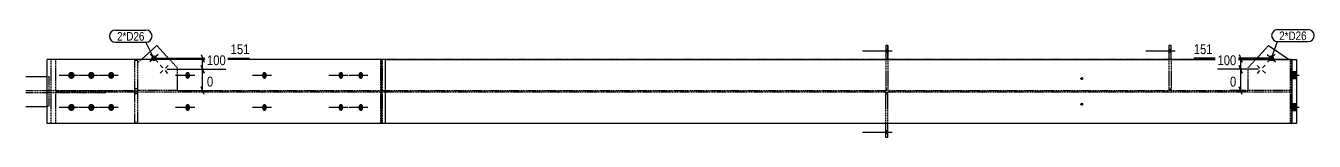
# Model space of a CAD drawing. Header units: millimetres. Extents: x 13 to 49489, y 13 to 3079.
# Drawn here: x 24996 to 31001, y 48 to 552 of the extents above; entities that cross this region are included whole.
import ezdxf

# ---------------------------------------------------------------- set-up
doc = ezdxf.new("R2010")
doc.units = ezdxf.units.MM
doc.linetypes.add('DXK_LINE_DOT2', pattern=[3.9198, 1.9599, -1.9599])
for name, color, linetype in [('MÅLSÆTNING', 7, 'Continuous'), ('STÅL', 7, 'Continuous'), ('TEKST', 7, 'Continuous')]:
    doc.layers.add(name, color=color, linetype=linetype)
doc.styles.add('Arial Narrow', font='ARIALN.TTF', dxfattribs={"height": 0.2})

msp = doc.modelspace()

# ---------------------------------------------------------------- hatches: boundary and pattern name
at = {"layer": 'STÅL', "linetype": 'Continuous'}
for points in [[(25601.9, 408.6, -1), (25584.3, 427.7, -1)], [(29013.9, 446), (29013.9, 460), (29003.9, 460), (29003.9, 446)], [(29013.9, 446), (29013.9, 460), (29003.9, 460), (29003.9, 446)], [(30333.9, 446), (30333.9, 460), (30323.9, 460), (30323.9, 446)], [(30333.9, 446), (30333.9, 460), (30323.9, 460), (30323.9, 446)], [(30810.6, 427.7, -1), (30793, 408.6, -1)], [(25223.8, 338), (25223.4, 334.6), (25222.4, 331.3), (25220.8, 328.3), (25218.6, 325.7), (25216, 323.7), (25213, 322.3), (25209.8, 321.6), (25206.6, 321.6), (25203.4, 322.3), (25200.4, 323.7), (25197.8, 325.7), (25195.6, 328.3), (25194, 331.3), (25193, 334.6), (25192.7, 338), (25193, 341.4), (25194, 344.7), (25195.6, 347.7), (25197.8, 350.3), (25200.4, 352.3), (25203.4, 353.7), (25206.6, 354.4), (25209.8, 354.4), (25213, 353.7), (25216, 352.3), (25218.6, 350.3), (25220.8, 347.7), (25222.4, 344.7), (25223.4, 341.4)], [(25315.9, 338), (25315.6, 334.6), (25314.6, 331.3), (25313, 328.3), (25311, 325.7), (25308.4, 323.7), (25305.6, 322.3), (25302.5, 321.6), (25299.4, 321.6), (25296.4, 322.3), (25293.5, 323.7), (25291, 325.7), (25288.9, 328.3), (25287.4, 331.3), (25286.4, 334.6), (25286.1, 338), (25286.4, 341.4), (25287.4, 344.7), (25288.9, 347.7), (25291, 350.3), (25293.5, 352.3), (25296.4, 353.7), (25299.4, 354.4), (25302.5, 354.4), (25305.6, 353.7), (25308.4, 352.3), (25311, 350.3), (25313, 347.7), (25314.6, 344.7), (25315.6, 341.4)], [(25407.8, 338), (25407.5, 334.6), (25406.6, 331.3), (25405.1, 328.3), (25403.2, 325.7), (25400.8, 323.7), (25398.1, 322.3), (25395.2, 321.6), (25392.3, 321.6), (25389.4, 322.3), (25386.7, 323.7), (25384.3, 325.7), (25382.4, 328.3), (25380.9, 331.3), (25380, 334.6), (25379.7, 338), (25380, 341.4), (25380.9, 344.7), (25382.4, 347.7), (25384.3, 350.3), (25386.7, 352.3), (25389.4, 353.7), (25392.3, 354.4), (25395.2, 354.4), (25398.1, 353.7), (25400.8, 352.3), (25403.2, 350.3), (25405.1, 347.7), (25406.6, 344.7), (25407.5, 341.4)], [(25761.2, 338), (25760.9, 334.6), (25760.2, 331.3), (25759.1, 328.3), (25757.6, 325.7), (25755.7, 323.7), (25753.6, 322.3), (25751.4, 321.6), (25749.1, 321.6), (25746.9, 322.3), (25744.8, 323.7), (25742.9, 325.7), (25741.4, 328.3), (25740.3, 331.3), (25739.6, 334.6), (25739.3, 338), (25739.6, 341.4), (25740.3, 344.7), (25741.4, 347.7), (25742.9, 350.3), (25744.8, 352.3), (25746.9, 353.7), (25749.1, 354.4), (25751.4, 354.4), (25753.6, 353.7), (25755.7, 352.3), (25757.6, 350.3), (25759.1, 347.7), (25760.2, 344.7), (25760.9, 341.4)], [(26119, 338), (26118.8, 334.6), (26118, 331.3), (26116.9, 328.3), (26115.4, 325.7), (26113.5, 323.7), (26111.4, 322.3), (26109.2, 321.6), (26106.9, 321.6), (26104.7, 322.3), (26102.6, 323.7), (26100.7, 325.7), (26099.2, 328.3), (26098.1, 331.3), (26097.4, 334.6), (26097.1, 338), (26097.4, 341.4), (26098.1, 344.7), (26099.2, 347.7), (26100.7, 350.3), (26102.6, 352.3), (26104.7, 353.7), (26106.9, 354.4), (26109.2, 354.4), (26111.4, 353.7), (26113.5, 352.3), (26115.4, 350.3), (26116.9, 347.7), (26118, 344.7), (26118.8, 341.4)], [(26475.5, 338), (26475.2, 334.6), (26474.5, 331.3), (26473.4, 328.3), (26471.9, 325.7), (26470, 323.7), (26467.9, 322.3), (26465.7, 321.6), (26463.4, 321.6), (26461.2, 322.3), (26459.1, 323.7), (26457.2, 325.7), (26455.7, 328.3), (26454.6, 331.3), (26453.9, 334.6), (26453.6, 338), (26453.9, 341.4), (26454.6, 344.7), (26455.7, 347.7), (26457.2, 350.3), (26459.1, 352.3), (26461.2, 353.7), (26463.4, 354.4), (26465.7, 354.4), (26467.9, 353.7), (26470, 352.3), (26471.9, 350.3), (26473.4, 347.7), (26474.5, 344.7), (26475.2, 341.4)], [(26568.2, 338), (26568, 334.6), (26567.3, 331.3), (26566.2, 328.3), (26564.6, 325.7), (26562.8, 323.7), (26560.7, 322.3), (26558.5, 321.6), (26556.2, 321.6), (26553.9, 322.3), (26551.8, 323.7), (26550, 325.7), (26548.5, 328.3), (26547.3, 331.3), (26546.6, 334.6), (26546.4, 338), (26546.6, 341.4), (26547.3, 344.7), (26548.5, 347.7), (26550, 350.3), (26551.8, 352.3), (26553.9, 353.7), (26556.2, 354.4), (26558.5, 354.4), (26560.7, 353.7), (26562.8, 352.3), (26564.6, 350.3), (26566.2, 347.7), (26567.3, 344.7), (26568, 341.4)], [(29912.2, 323), (29912.3, 324.5), (29912.8, 325.8), (29913.5, 327.1), (29914.4, 328.2), (29915.6, 329.1), (29916.8, 329.7), (29918.2, 330), (29919.6, 330), (29921, 329.7), (29922.3, 329.1), (29923.4, 328.2), (29924.4, 327.1), (29925.1, 325.8), (29925.5, 324.5), (29925.6, 323), (29925.5, 321.5), (29925.1, 320.2), (29924.4, 318.9), (29923.4, 317.8), (29922.3, 316.9), (29921, 316.3), (29919.6, 316), (29918.2, 316), (29916.8, 316.3), (29915.6, 316.9), (29914.4, 317.8), (29913.5, 318.9), (29912.8, 320.2), (29912.3, 321.5)], [(30918.9, 321.5), (30918.9, 354.5), (30893.9, 354.5), (30893.9, 321.5)], [(30918.9, 321.5), (30918.9, 354.5), (30893.9, 354.5), (30893.9, 321.5)], [(25223.8, 188), (25223.4, 184.6), (25222.4, 181.3), (25220.8, 178.3), (25218.6, 175.7), (25216, 173.7), (25213, 172.3), (25209.8, 171.6), (25206.6, 171.6), (25203.4, 172.3), (25200.4, 173.7), (25197.8, 175.7), (25195.6, 178.3), (25194, 181.3), (25193, 184.6), (25192.7, 188), (25193, 191.4), (25194, 194.7), (25195.6, 197.7), (25197.8, 200.3), (25200.4, 202.3), (25203.4, 203.7), (25206.6, 204.4), (25209.8, 204.4), (25213, 203.7), (25216, 202.3), (25218.6, 200.3), (25220.8, 197.7), (25222.4, 194.7), (25223.4, 191.4)], [(25315.9, 188), (25315.6, 184.6), (25314.6, 181.3), (25313, 178.3), (25311, 175.7), (25308.4, 173.7), (25305.6, 172.3), (25302.5, 171.6), (25299.4, 171.6), (25296.4, 172.3), (25293.5, 173.7), (25291, 175.7), (25288.9, 178.3), (25287.4, 181.3), (25286.4, 184.6), (25286.1, 188), (25286.4, 191.4), (25287.4, 194.7), (25288.9, 197.7), (25291, 200.3), (25293.5, 202.3), (25296.4, 203.7), (25299.4, 204.4), (25302.5, 204.4), (25305.6, 203.7), (25308.4, 202.3), (25311, 200.3), (25313, 197.7), (25314.6, 194.7), (25315.6, 191.4)], [(25407.8, 188), (25407.5, 184.6), (25406.6, 181.3), (25405.1, 178.3), (25403.2, 175.7), (25400.8, 173.7), (25398.1, 172.3), (25395.2, 171.6), (25392.3, 171.6), (25389.4, 172.3), (25386.7, 173.7), (25384.3, 175.7), (25382.4, 178.3), (25380.9, 181.3), (25380, 184.6), (25379.7, 188), (25380, 191.4), (25380.9, 194.7), (25382.4, 197.7), (25384.3, 200.3), (25386.7, 202.3), (25389.4, 203.7), (25392.3, 204.4), (25395.2, 204.4), (25398.1, 203.7), (25400.8, 202.3), (25403.2, 200.3), (25405.1, 197.7), (25406.6, 194.7), (25407.5, 191.4)], [(25761.2, 188), (25760.9, 184.6), (25760.2, 181.3), (25759.1, 178.3), (25757.6, 175.7), (25755.7, 173.7), (25753.6, 172.3), (25751.4, 171.6), (25749.1, 171.6), (25746.9, 172.3), (25744.8, 173.7), (25742.9, 175.7), (25741.4, 178.3), (25740.3, 181.3), (25739.6, 184.6), (25739.3, 188), (25739.6, 191.4), (25740.3, 194.7), (25741.4, 197.7), (25742.9, 200.3), (25744.8, 202.3), (25746.9, 203.7), (25749.1, 204.4), (25751.4, 204.4), (25753.6, 203.7), (25755.7, 202.3), (25757.6, 200.3), (25759.1, 197.7), (25760.2, 194.7), (25760.9, 191.4)], [(26119, 188), (26118.8, 184.6), (26118, 181.3), (26116.9, 178.3), (26115.4, 175.7), (26113.5, 173.7), (26111.4, 172.3), (26109.2, 171.6), (26106.9, 171.6), (26104.7, 172.3), (26102.6, 173.7), (26100.7, 175.7), (26099.2, 178.3), (26098.1, 181.3), (26097.4, 184.6), (26097.1, 188), (26097.4, 191.4), (26098.1, 194.7), (26099.2, 197.7), (26100.7, 200.3), (26102.6, 202.3), (26104.7, 203.7), (26106.9, 204.4), (26109.2, 204.4), (26111.4, 203.7), (26113.5, 202.3), (26115.4, 200.3), (26116.9, 197.7), (26118, 194.7), (26118.8, 191.4)], [(26475.5, 188), (26475.2, 184.6), (26474.5, 181.3), (26473.4, 178.3), (26471.9, 175.7), (26470, 173.7), (26467.9, 172.3), (26465.7, 171.6), (26463.4, 171.6), (26461.2, 172.3), (26459.1, 173.7), (26457.2, 175.7), (26455.7, 178.3), (26454.6, 181.3), (26453.9, 184.6), (26453.6, 188), (26453.9, 191.4), (26454.6, 194.7), (26455.7, 197.7), (26457.2, 200.3), (26459.1, 202.3), (26461.2, 203.7), (26463.4, 204.4), (26465.7, 204.4), (26467.9, 203.7), (26470, 202.3), (26471.9, 200.3), (26473.4, 197.7), (26474.5, 194.7), (26475.2, 191.4)], [(26568.2, 188), (26568, 184.6), (26567.3, 181.3), (26566.2, 178.3), (26564.6, 175.7), (26562.8, 173.7), (26560.7, 172.3), (26558.5, 171.6), (26556.2, 171.6), (26553.9, 172.3), (26551.8, 173.7), (26550, 175.7), (26548.5, 178.3), (26547.3, 181.3), (26546.6, 184.6), (26546.4, 188), (26546.6, 191.4), (26547.3, 194.7), (26548.5, 197.7), (26550, 200.3), (26551.8, 202.3), (26553.9, 203.7), (26556.2, 204.4), (26558.5, 204.4), (26560.7, 203.7), (26562.8, 202.3), (26564.6, 200.3), (26566.2, 197.7), (26567.3, 194.7), (26568, 191.4)], [(29912.2, 203), (29912.3, 204.5), (29912.8, 205.8), (29913.5, 207.1), (29914.4, 208.2), (29915.6, 209.1), (29916.8, 209.7), (29918.2, 210), (29919.6, 210), (29921, 209.7), (29922.3, 209.1), (29923.4, 208.2), (29924.4, 207.1), (29925.1, 205.8), (29925.5, 204.5), (29925.6, 203), (29925.5, 201.5), (29925.1, 200.2), (29924.4, 198.9), (29923.4, 197.8), (29922.3, 196.9), (29921, 196.3), (29919.6, 196), (29918.2, 196), (29916.8, 196.3), (29915.6, 196.9), (29914.4, 197.8), (29913.5, 198.9), (29912.8, 200.2), (29912.3, 201.5)], [(30918.9, 171.5), (30918.9, 204.5), (30893.9, 204.5), (30893.9, 171.5)], [(30918.9, 171.5), (30918.9, 204.5), (30893.9, 204.5), (30893.9, 171.5)], [(29003.9, 80), (29003.9, 66), (29013.9, 66), (29013.9, 80)], [(29003.9, 80), (29003.9, 66), (29013.9, 66), (29013.9, 80)]]:
    msp.add_hatch(color=96, dxfattribs=at).paths.add_polyline_path(points)

# ---------------------------------------------------------------- linework, layer by layer
at = {"layer": 'MÅLSÆTNING', "color": 7, "linetype": 'Continuous'}
for p, q in [((25812.5, 436.2), (25826.9, 400.2)), ((30651.4, 436.2), (30665.8, 400.2)), ((25605.1, 418.2), (26038.2, 418.2)), ((25652.4, 366.6), (25927.8, 366.6)), ((25652.4, 366.6), (25927.8, 366.6)), ((25826.9, 348.6), (25812.5, 384.6)), ((25812.5, 384.6), (25826.9, 348.6)), ((25819.7, 366.6), (25819.7, 418.2)), ((25819.7, 267), (25819.7, 366.6)), ((30789.8, 418.2), (30440, 418.2)), ((30742.4, 366.6), (30550.4, 366.6)), ((30742.4, 366.6), (30550.4, 366.6)), ((30665.8, 348.6), (30651.4, 384.6)), ((30651.4, 384.6), (30665.8, 348.6)), ((30658.6, 366.6), (30658.6, 418.2)), ((30658.6, 267), (30658.6, 366.6)), ((25712.9, 267), (25869.3, 267)), ((25826.9, 249), (25812.5, 285)), ((30681.9, 267), (30608.9, 267)), ((30665.8, 249), (30651.4, 285))]:
    msp.add_line(p, q, dxfattribs=at)
at = {"layer": 'STÅL', "color": 4, "linetype": 'Continuous'}
for p, q in [((25606.2, 477.8), (25535.1, 413)), ((25665.7, 413), (25606.2, 477.8)), ((29003.9, 478), (29003.9, 413)), ((29003.9, 478), (29013.9, 478)), ((29013.9, 413), (29013.9, 478)), ((30323.9, 478), (30323.9, 413)), ((30333.9, 478), (30323.9, 478)), ((30333.9, 413), (30333.9, 478)), ((30788.6, 477.8), (30729.1, 413)), ((30788.6, 477.8), (30885, 413)), ((29003.9, 48), (29003.9, 113)), ((29013.9, 48), (29013.9, 113)), ((29013.9, 48), (29003.9, 48))]:
    msp.add_line(p, q, dxfattribs=at)
at = {"layer": 'STÅL', "color": 96, "linetype": 'Continuous'}
for p, q in [((25612.2, 435.7), (25573.9, 400.6)), ((25610.7, 399), (25575.5, 437.3)), ((28896.4, 453), (29033.9, 453)), ((28896.4, 453), (29033.9, 453)), ((29003.9, 460), (29013.9, 460)), ((29003.9, 460), (29013.9, 460)), ((29003.9, 446), (29013.9, 446)), ((29003.9, 446), (29013.9, 446)), ((30216.4, 453), (30353.9, 453)), ((30216.4, 453), (30353.9, 453)), ((30323.9, 460), (30333.9, 460)), ((30323.9, 460), (30333.9, 460)), ((30323.9, 446), (30333.9, 446)), ((30323.9, 446), (30333.9, 446)), ((30782.6, 435.7), (30820.9, 400.6)), ((30819.3, 437.3), (30784.2, 399)), ((25621.3, 349), (25634, 360.7)), ((25622.8, 385.7), (25634.6, 373)), ((25659.6, 384.2), (25646.8, 372.5)), ((30735.3, 384.2), (30748, 372.5)), ((30772, 385.7), (30760.3, 373)), ((30773.6, 349), (30760.8, 360.7)), ((25241.2, 338), (25152, 338)), ((25333.9, 338), (25244.8, 338)), ((25426.7, 338), (25337.6, 338)), ((25658, 347.5), (25646.3, 360.2)), ((25783.2, 338), (25694.1, 338)), ((26141, 338), (26051.9, 338)), ((26497.5, 338), (26408.4, 338)), ((26590.3, 338), (26501.1, 338)), ((29909.7, 323), (29918.9, 323)), ((30736.8, 347.5), (30748.5, 360.2)), ((30918.9, 354.5), (30893.9, 354.5)), ((30918.9, 354.5), (30893.9, 354.5)), ((30931.4, 338), (30893.9, 338)), ((30931.4, 338), (30893.9, 338)), ((30918.9, 321.5), (30893.9, 321.5)), ((30918.9, 321.5), (30893.9, 321.5)), ((25241.2, 188), (25152, 188)), ((25333.9, 188), (25244.8, 188)), ((25426.7, 188), (25337.6, 188)), ((25783.2, 188), (25694.1, 188)), ((26141, 188), (26051.9, 188)), ((26497.5, 188), (26408.4, 188)), ((26590.3, 188), (26501.1, 188)), ((29909.7, 203), (29918.9, 203)), ((30918.9, 204.5), (30893.9, 204.5)), ((30918.9, 204.5), (30893.9, 204.5)), ((30931.4, 188), (30893.9, 188)), ((30931.4, 188), (30893.9, 188)), ((30918.9, 171.5), (30893.9, 171.5)), ((30918.9, 171.5), (30893.9, 171.5)), ((28896.4, 73), (29033.9, 73)), ((28896.4, 73), (29033.9, 73)), ((29003.9, 80), (29013.9, 80)), ((29003.9, 80), (29013.9, 80)), ((29003.9, 66), (29013.9, 66)), ((29003.9, 66), (29013.9, 66))]:
    msp.add_line(p, q, dxfattribs=at)
at = {"layer": 'STÅL', "color": 30, "linetype": 'DXK_LINE_DOT2'}
for p, q in [((29013.9, 478), (29003.9, 478)), ((29013.9, 478), (29013.9, 413)), ((25517.4, 407), (25502.4, 407)), ((25502.4, 407), (25502.4, 267)), ((25517.4, 267), (25517.4, 407)), ((25535.1, 413), (25517.5, 397)), ((25517.5, 267), (25517.5, 397)), ((25665.7, 413), (25700.9, 374.7)), ((25700.9, 374.7), (25700.9, 267)), ((29003.9, 413), (29003.9, 267)), ((29013.9, 413), (29013.9, 267)), ((30323.9, 413), (30323.9, 267)), ((30333.9, 413), (30333.9, 267)), ((30729.1, 413), (30693.9, 374.7)), ((30693.9, 267), (30693.9, 374.7)), ((30885, 413), (30893.9, 407)), ((25517.4, 275), (25502.4, 275)), ((25502.4, 267), (25517.4, 267)), ((25502.4, 259), (25502.4, 119)), ((25517.4, 259), (25502.4, 259)), ((25517.4, 251), (25502.4, 251)), ((25517.4, 119), (25517.4, 259)), ((25700.9, 267), (25517.5, 267)), ((29003.9, 275), (29013.9, 275)), ((29013.9, 267), (29003.9, 267)), ((29003.9, 113), (29003.9, 259)), ((29003.9, 259), (29013.9, 259)), ((29003.9, 251), (29013.9, 251)), ((29013.9, 113), (29013.9, 259)), ((30323.9, 275), (30333.9, 275)), ((30333.9, 267), (30323.9, 267)), ((30893.9, 267), (30693.9, 267)), ((25502.4, 119), (25517.4, 119))]:
    msp.add_line(p, q, dxfattribs=at)
at = {"layer": 'STÅL', "color": 2, "linetype": 'Continuous'}
for p, q in [((25095.6, 113), (25095.6, 413)), ((26653.4, 413), (25095.6, 413)), ((26672.1, 413), (26653.4, 413)), ((26653.4, 113), (26653.4, 413)), ((26672.1, 113), (26672.1, 413)), ((26672.1, 413), (30897.5, 413)), ((30897.5, 413), (30918.9, 413)), ((30897.5, 413), (30897.5, 113)), ((30918.9, 413), (30918.9, 113)), ((24995.6, 333), (25095.6, 333)), ((24995.6, 193), (25095.6, 193)), ((26672.1, 113), (25095.6, 113)), ((30897.5, 113), (26672.1, 113)), ((30918.9, 113), (30897.5, 113))]:
    msp.add_line(p, q, dxfattribs=at)
at = {"layer": 'STÅL', "color": 7, "linetype": 'DXK_LINE_DOT2'}
for p, q in [((25114.3, 113), (25114.3, 413)), ((26650.9, 413), (25136.4, 413)), ((25136.4, 113), (25136.4, 413)), ((26672.1, 413), (26650.9, 413)), ((26650.9, 113), (26650.9, 413)), ((26657.9, 113), (26657.9, 413)), ((30893.9, 413), (26672.1, 413)), ((30890.5, 113), (30890.5, 413)), ((30893.9, 413), (30897.5, 413)), ((30893.9, 113), (30893.9, 413)), ((25095.6, 333), (25103, 333)), ((25103, 333), (25103, 193)), ((24995.6, 268), (25368.9, 268)), ((24995.6, 258), (25368.9, 258)), ((25136.4, 267), (25502.4, 267)), ((29003.9, 259), (25136.4, 259)), ((25368.9, 258), (25368.9, 268)), ((25517.4, 267), (25517.5, 267)), ((25700.9, 267), (29003.9, 267)), ((26637.4, 259), (26637.4, 267)), ((29013.9, 267), (30323.9, 267)), ((30893.9, 259), (29013.9, 259)), ((30333.9, 267), (30693.9, 267)), ((25103, 193), (25095.6, 193)), ((26650.9, 113), (25136.4, 113)), ((26672.1, 113), (26650.9, 113)), ((30893.9, 113), (26672.1, 113)), ((30893.9, 113), (30897.5, 113))]:
    msp.add_line(p, q, dxfattribs=at)

# ---------------------------------------------------------------- next in the draw order: wipeouts: each hides what was drawn before it
at = {"color": 0, "linetype": 'Continuous'}
for points in [[(26047.8, 427.8), (26047.8, 495), (25940.9, 495), (25940.9, 427.8)], [(30537.4, 427.8), (30537.4, 495), (30430.4, 495), (30430.4, 427.8)], [(25878.9, 276.6), (25878.9, 343.8), (25830.5, 343.8), (25830.5, 276.6)], [(30647.8, 276.6), (30647.8, 343.8), (30599.3, 343.8), (30599.3, 276.6)]]:
    msp.add_wipeout(points, dxfattribs=at).dxf.layer = 'MÅLSÆTNING'
at = {"color": 0}
for points in [[(25548.8, 500.5), (25548.8, 542.5), (25420.9, 542.5), (25420.9, 500.5)], [(30966, 502.9), (30966, 544.9), (30838.1, 544.9), (30838.1, 502.9)]]:
    msp.add_wipeout(points, dxfattribs=at).dxf.layer = 'TEKST'

# ---------------------------------------------------------------- next in the draw order: texts
at = {"layer": 'MÅLSÆTNING', "color": 3, "linetype": 'Continuous', "style": 'Arial Narrow'}
for s, height, p in [('151', 45.81, (25950.5, 437.4)), ('151', 45.81, (30440, 437.4)), ('0', 45.8, (25840.1, 286.2)), ('0', 45.8, (30608.9, 286.2))]:
    msp.add_text(s, height=height, dxfattribs=at).set_placement(p)

# ---------------------------------------------------------------- next in the draw order: wipeouts: each hides what was drawn before it
at = {"color": 0}
for points in [[(25548.8, 500.5), (25548.8, 542.5), (25420.9, 542.5), (25420.9, 500.5)], [(30966, 502.9), (30966, 544.9), (30838.1, 544.9), (30838.1, 502.9)]]:
    msp.add_wipeout(points, dxfattribs=at).dxf.layer = 'TEKST'

# ---------------------------------------------------------------- next in the draw order: linework, layer by layer
at = {"layer": 'TEKST', "color": 7, "linetype": 'Continuous'}
for p, q in [((25413.7, 549.7), (25556, 549.7)), ((30830.9, 552.1), (30973.2, 552.1)), ((25413.7, 493.3), (25556, 493.3)), ((25593.1, 418.2), (25556, 493.3)), ((30801.8, 418.2), (30830.9, 495.7)), ((30830.9, 495.7), (30973.2, 495.7))]:
    msp.add_line(p, q, dxfattribs=at)
for centre, start, end in [((25413.7, 521.5), 90, 270), ((25556, 521.5), 270, 90), ((30830.9, 523.9), 90, 270), ((30973.2, 523.9), 270, 90)]:
    msp.add_arc(centre, 28.2, start, end, dxfattribs=at)

# ---------------------------------------------------------------- next in the draw order: texts
at = {"layer": 'TEKST', "color": 3, "style": 'Arial Narrow'}
for p in [(25420.9, 500.5), (30838.1, 502.9)]:
    msp.add_text('2*D26', height=40.09, dxfattribs=at).set_placement(p)

# ---------------------------------------------------------------- next in the draw order: wipeouts: each hides what was drawn before it
at = {"color": 0, "linetype": 'Continuous'}
for points in [[(25937.4, 376.2), (25937.4, 443.4), (25830.5, 443.4), (25830.5, 376.2)], [(30647.8, 376.2), (30647.8, 443.4), (30540.8, 443.4), (30540.8, 376.2)]]:
    msp.add_wipeout(points, dxfattribs=at).dxf.layer = 'MÅLSÆTNING'

# ---------------------------------------------------------------- next in the draw order: texts
at = {"layer": 'MÅLSÆTNING', "color": 3, "linetype": 'Continuous', "style": 'Arial Narrow'}
for p in [(25840.1, 385.8), (30550.4, 385.8)]:
    msp.add_text('100', height=45.81, dxfattribs=at).set_placement(p)

doc.saveas('drawing.dxf')
